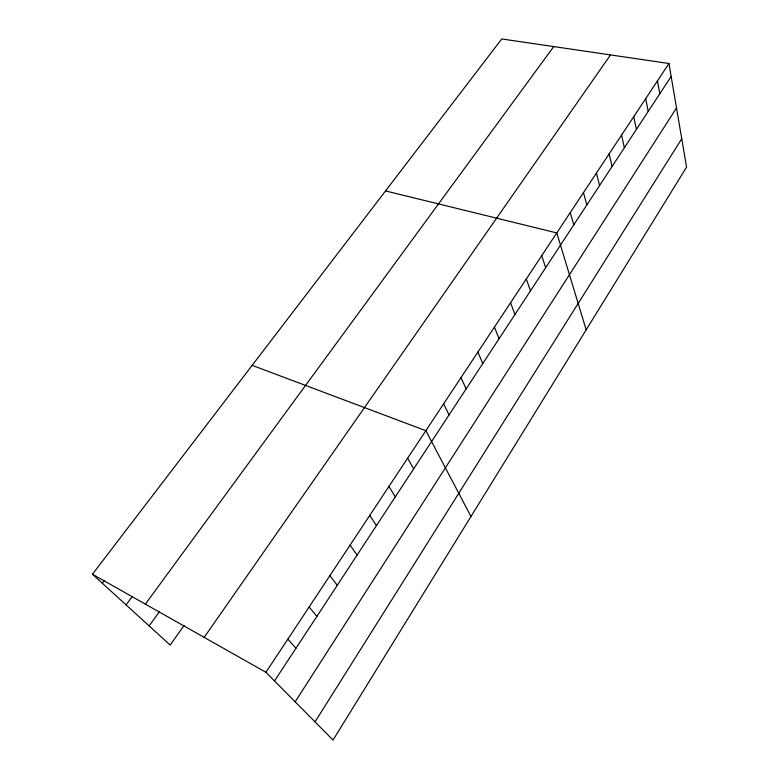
<?xml version="1.0" encoding="UTF-8"?>
<svg xmlns="http://www.w3.org/2000/svg" width="779" height="779" viewBox="0 0 779 779"><rect width="100%" height="100%" fill="white"/><g stroke="black" fill="none" stroke-linecap="round" stroke-linejoin="round"><path stroke-width="1.17" d="M315.018 721.86L681.742 138.74M295.163 701.811L676.513 107.95M274.51 680.953L671.157 76.449M668.957 63.498L686.562 167.134L333.032 740.05L265.912 672.267L668.957 63.498L501.744 38.95L92.438 574.23L170.173 645.08L184.019 625.566M204.166 637.378L610.502 54.91M149.13 625.897L159.559 611.486M145.361 604.144L553.742 46.584M126.091 604.903L132.411 596.363M102.292 583.208L104.493 580.306M385.537 190.923L556.781 232.921L586.168 329.829M252.162 365.341L425.86 430.68L470.974 516.516M92.438 574.23L265.912 672.267M287.811 639.189L295.991 648.206M309.127 606.987L316.907 616.335M329.877 575.652L337.268 585.292M350.083 545.134L357.113 555.057M369.762 515.406L376.442 525.601M388.935 486.447L395.284 496.885M407.631 458.208L413.659 468.88M443.631 403.834L449.064 414.925M460.973 377.63L466.124 388.916M477.907 352.069L482.785 363.53M494.431 327.102L499.057 338.738M510.566 302.729L514.948 314.512M526.331 278.921L530.47 290.849M541.726 255.658L545.651 267.723M570.267 212.55L573.782 224.858M583.481 192.588L586.811 204.994M596.432 173.035L599.577 185.538M609.12 153.872L612.099 166.463M621.564 135.079L624.369 147.757M633.755 116.655L636.404 129.411M645.713 98.592L648.216 111.416M657.447 80.88L659.794 93.762"/></g></svg>
